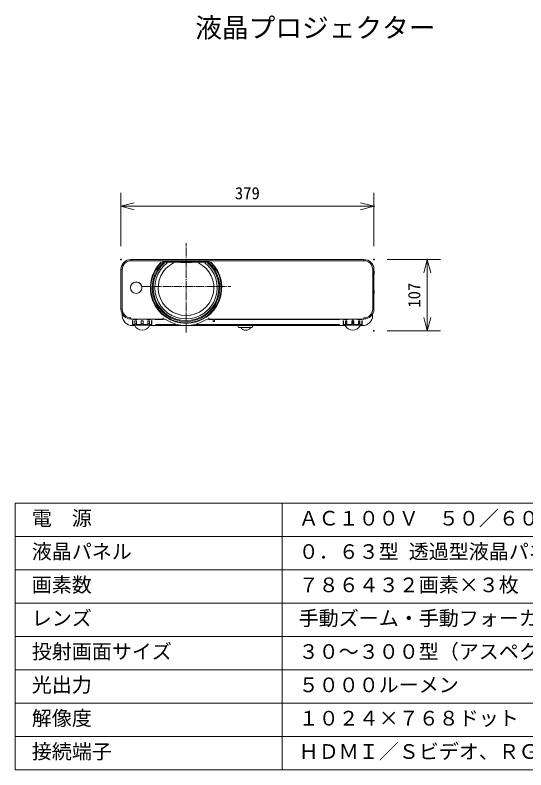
# Model space of a CAD drawing. Units: millimetres, scale not verified. Extents: x -63 to 62, y -56 to 57.
# Drawn here: x -62.5 to 14, y -56.5 to 56.8 of the extents above; entities that cross this region are included whole.
import ezdxf
from ezdxf.enums import TextEntityAlignment as Align

# ---------------------------------------------------------------- set-up
doc = ezdxf.new("R2010")
doc.units = ezdxf.units.MM
doc.header["$LTSCALE"] = 0.125
doc.header["$PDMODE"] = 32
doc.header["$PDSIZE"] = 0.0625
doc.linetypes.add('USER1', pattern=[13, 10, -1, 1, -1])
for name, color, linetype, lineweight in [('0-0_0', 7, 'Continuous', 9), ('0-1_WAKU', 1, 'Continuous', 18), ('0-3_GAIKEI', 7, 'Continuous', 9), ('0-6_SUNPO', 7, 'Continuous', 9)]:
    doc.layers.add(name, color=color, linetype=linetype, lineweight=lineweight)
doc.layers.add('0-2_MOJI1', color=7, linetype='Continuous')
doc.layers.add('0-5_DEFPOINTS', color=7, linetype='Continuous')
doc.styles.add('ＭＳ ゴシック', font='')
doc.styles.get('ＭＳ ゴシック').set_extended_font_data('MS Gothic')

# ---------------------------------------------------------------- blocks, each defined once
blk = doc.blocks.new('_OPEN30')
at = {"layer": '0-0_0'}
blk.add_line((0, 0), (-1, 0), dxfattribs=at)
blk.add_lwpolyline([(-1, 0.26795), (0, 0), (-1, -0.26795)], dxfattribs=at)
blk = doc.blocks.new('D6')
at = {"layer": '0-5_DEFPOINTS'}
for p in [(-12.6004, 27.8432), (-50.5004, 19.8432), (-12.6004, 19.8432)]:
    blk.add_point(p, dxfattribs=at)
at = {"layer": '0-6_SUNPO'}
for p, q in [((-50.5004, 21.8432), (-50.5004, 29.8432)), ((-12.6004, 21.8432), (-12.6004, 29.8432)), ((-48.5004, 27.8432), (-14.6004, 27.8432))]:
    blk.add_line(p, q, dxfattribs=at)
at = {"layer": '0-6_SUNPO', "xscale": 2, "yscale": 2, "rotation": 180}
blk.add_blockref('_OPEN30', (-50.5004, 27.8432), dxfattribs=at)
at = {"layer": '0-6_SUNPO', "xscale": 2, "yscale": 2}
blk.add_blockref('_OPEN30', (-12.6004, 27.8432), dxfattribs=at)
at = {"layer": '0-6_SUNPO', "style": 'ＭＳ ゴシック'}
blk.add_text('379', height=1.833, dxfattribs=at).set_placement((-33.4254, 28.3432), align=Align.BOTTOM_LEFT)
blk = doc.blocks.new('D5')
at = {"layer": '0-5_DEFPOINTS'}
for p in [(-12.6012, 19.8558), (-4.6012, 19.8558), (-12.6012, 9.1558)]:
    blk.add_point(p, dxfattribs=at)
at = {"layer": '0-6_SUNPO'}
for p, q in [((-10.6012, 19.8558), (-2.6012, 19.8558)), ((-4.6012, 11.1558), (-4.6012, 17.8558)), ((-10.6012, 9.1558), (-2.6012, 9.1558))]:
    blk.add_line(p, q, dxfattribs=at)
at = {"layer": '0-6_SUNPO', "xscale": 2, "yscale": 2}
for p, rotation in [((-4.6012, 19.8558), 90), ((-4.6012, 9.1558), 270)]:
    blk.add_blockref('_OPEN30', p, dxfattribs=dict(at, rotation=rotation))
at = {"layer": '0-6_SUNPO', "style": 'ＭＳ ゴシック'}
blk.add_text('107', height=1.833, rotation=90, dxfattribs=at).set_placement((-5.1012, 12.6308), align=Align.BOTTOM_LEFT)

msp = doc.modelspace()

# ---------------------------------------------------------------- linework, layer by layer
at = {"layer": '0-1_WAKU', "color": 4}
for p, q in [((-62.5343, -16.4655), (-62.5343, -56.4655)), ((-62.5343, -16.4655), (62.4657, -16.4655)), ((-22.5343, -16.4655), (-22.5343, -56.4655)), ((62.4657, -56.4655), (-62.5343, -56.4655))]:
    msp.add_line(p, q, dxfattribs=at)
at = {"layer": '0-1_WAKU'}
for p, q in [((-62.5343, -21.4655), (62.4657, -21.4655)), ((-62.5343, -26.4655), (62.4657, -26.4655)), ((-62.5343, -31.4655), (62.4657, -31.4655)), ((-62.5343, -36.4655), (62.4657, -36.4655)), ((-62.5343, -41.4655), (62.4657, -41.4655)), ((-62.5343, -46.4655), (62.4657, -46.4655)), ((-62.5343, -51.4655), (62.4657, -51.4655))]:
    msp.add_line(p, q, dxfattribs=at)
at = {"layer": '0-3_GAIKEI', "linetype": 'USER1'}
for p, q in [((-36.9196, 9.1814), (-36.9196, 22.5818)), ((-43.6168, 16.0816), (-30.2224, 16.0816))]:
    msp.add_line(p, q, dxfattribs=at)
at = {"layer": '0-3_GAIKEI', "color": 1, "lineweight": 18}
for p, q in [((-45.1789, 19.9302), (-45.1789, 20.1088)), ((-10.2558, 19.9302), (-45.1789, 19.9302)), ((-40.4615, 19.7733), (-40.4615, 19.7201)), ((-40.4615, 19.7733), (-33.3777, 19.7733)), ((-40.4615, 19.7201), (-33.3777, 19.7201)), ((-37.6999, 19.6659), (-37.7004, 19.6708)), ((-37.6777, 19.6731), (-37.6777, 19.6682)), ((-36.1614, 19.6682), (-37.6777, 19.6682)), ((-36.1612, 19.6731), (-36.1614, 19.6682)), ((-36.1388, 19.6708), (-36.1392, 19.6659)), ((-33.1955, 19.7344), (-33.2529, 19.675)), ((-10.2558, 19.9302), (-10.2558, 20.1088)), ((-46.4887, 18.6204), (-46.6673, 18.6204)), ((-46.4887, 18.6204), (-46.4887, 12.6665)), ((-8.9459, 18.6204), (-8.7673, 18.6204)), ((-8.9459, 12.6665), (-8.9459, 18.6204)), ((-8.7673, 18.3723), (-8.7376, 18.3723)), ((-8.7673, 18.1242), (-8.7376, 18.1242)), ((-8.7376, 18.3723), (-8.7376, 17.8762)), ((-8.7673, 17.8762), (-8.7376, 17.8762)), ((-46.6971, 14.9885), (-46.6971, 15.4351)), ((-46.6673, 15.4351), (-46.6971, 15.4351)), ((-46.6673, 15.1771), (-46.6971, 15.1771)), ((-46.6673, 14.9885), (-46.6971, 14.9885)), ((-8.7673, 15.4351), (-8.7376, 15.4351)), ((-8.7673, 15.1771), (-8.7376, 15.1771)), ((-8.7673, 14.9885), (-8.7376, 14.9885)), ((-8.7376, 15.4351), (-8.7376, 14.9885)), ((-46.4887, 12.6665), (-46.6673, 12.6665)), ((-8.9459, 12.6665), (-8.7673, 12.6665)), ((-45.1789, 11.3567), (-45.1789, 11.1781)), ((-40.331, 11.3566), (-40.331, 11.1328)), ((-33.5082, 11.1328), (-33.5082, 11.3567)), ((-10.2558, 11.3567), (-10.2558, 11.1781)), ((-44.9308, 10.894), (-44.9308, 10.4455)), ((-44.9308, 10.894), (-44.8731, 10.894)), ((-44.8731, 10.4455), (-44.9308, 10.4455)), ((-44.8776, 10.3346), (-44.542, 10.3346)), ((-44.8731, 10.4455), (-44.8731, 10.894)), ((-44.7992, 10.2363), (-42.1984, 10.2354)), ((-44.7823, 11.1284), (-44.2362, 11.1284)), ((-44.574, 10.894), (-44.574, 10.4455)), ((-44.574, 10.894), (-44.3632, 10.894)), ((-44.574, 10.4455), (-44.3632, 10.4455)), ((-44.4014, 10.3346), (-43.5913, 10.3346)), ((-44.3632, 10.4455), (-44.3632, 10.894)), ((-43.6409, 10.894), (-43.6409, 10.4455)), ((-43.6409, 10.894), (-43.3429, 10.894)), ((-43.6409, 10.4455), (-43.3429, 10.4455)), ((-43.3925, 10.3346), (-42.5824, 10.3346)), ((-43.3429, 10.4455), (-43.3429, 10.894)), ((-42.7477, 11.1284), (-42.2015, 11.1284)), ((-42.6206, 10.894), (-42.6206, 10.4455)), ((-42.6206, 10.894), (-42.4099, 10.894)), ((-42.6206, 10.4455), (-42.4099, 10.4455)), ((-42.4418, 10.3346), (-42.1063, 10.3346)), ((-42.4099, 10.4455), (-42.4099, 10.894)), ((-42.1107, 10.894), (-42.1107, 10.4455)), ((-42.1107, 10.894), (-42.0531, 10.894)), ((-42.1107, 10.4455), (-42.0531, 10.4455)), ((-42.0877, 10.3488), (-42.0768, 10.3488)), ((-42.0531, 10.894), (-42.0531, 10.4455)), ((-41.5279, 11.1328), (-41.5279, 11.1781)), ((-41.5279, 11.1328), (-40.331, 11.1328)), ((-41.4978, 10.3488), (-38.3766, 10.3488)), ((-39.8706, 11.1262), (-39.9124, 11.0587)), ((-35.4625, 10.3488), (-13.9368, 10.3488)), ((-33.9686, 11.1262), (-33.9267, 11.0587)), ((-33.5082, 11.1328), (-32.872, 11.1328)), ((-32.8759, 11.1781), (-32.8486, 10.8661)), ((-32.7046, 10.8208), (-32.7992, 10.8208)), ((-32.6551, 10.8661), (-32.6278, 11.1781)), ((-32.6318, 11.1328), (-13.9067, 11.1328)), ((-30.195, 11.1781), (-30.195, 11.1483)), ((-30.195, 11.1483), (-29.7484, 11.1483)), ((-30.0064, 11.1781), (-30.0064, 11.1483)), ((-29.7484, 11.1781), (-29.7484, 11.1483)), ((-13.9368, 10.3488), (-13.9368, 10.1857)), ((-13.9067, 11.1328), (-13.9067, 11.1781)), ((-13.3816, 10.894), (-13.3239, 10.894)), ((-13.3816, 10.894), (-13.3816, 10.4455)), ((-13.3239, 10.4455), (-13.3816, 10.4455)), ((-13.3579, 10.3488), (-13.3469, 10.3488)), ((-13.3466, 10.4455), (-13.3466, 10.894)), ((-13.3284, 10.3346), (-12.9928, 10.3346)), ((-13.3239, 10.4455), (-13.3239, 10.894)), ((-13.3218, 11.1328), (-12.6869, 11.1328)), ((-13.2363, 10.2354), (-10.6492, 10.2354)), ((-12.6869, 11.1284), (-13.2332, 11.1284)), ((-13.0248, 10.894), (-12.814, 10.894)), ((-13.0248, 10.894), (-13.0248, 10.4455)), ((-13.0248, 10.4455), (-12.814, 10.4455)), ((-13.0032, 10.894), (-13.0032, 10.4455)), ((-12.8677, 10.4455), (-12.8677, 10.894)), ((-12.8522, 10.3346), (-12.0421, 10.3346)), ((-12.814, 10.4455), (-12.814, 10.894)), ((-12.6869, 11.1532), (-12.6869, 11.1284)), ((-12.0917, 10.894), (-11.7937, 10.894)), ((-12.0917, 10.894), (-12.0917, 10.4455)), ((-12.0917, 10.4455), (-11.7937, 10.4455)), ((-12.0385, 10.894), (-12.0385, 10.4455)), ((-11.9427, 11.1058), (-11.9427, 11.0247)), ((-11.9427, 10.3156), (-11.9427, 10.2354)), ((-11.8469, 10.4455), (-11.8469, 10.894)), ((-11.8433, 10.3346), (-11.0332, 10.3346)), ((-11.7937, 10.4455), (-11.7937, 10.894)), ((-11.1985, 11.1532), (-11.1985, 11.1284)), ((-11.1985, 11.1328), (-10.5636, 11.1328)), ((-10.6523, 11.1284), (-11.1985, 11.1284)), ((-11.0714, 10.894), (-10.8607, 10.894)), ((-11.0714, 10.894), (-11.0714, 10.4455)), ((-11.0714, 10.4455), (-10.8607, 10.4455)), ((-11.0177, 10.894), (-11.0177, 10.4455)), ((-10.8926, 10.3346), (-10.557, 10.3346)), ((-10.8823, 10.4455), (-10.8823, 10.894)), ((-10.8607, 10.4455), (-10.8607, 10.894)), ((-10.5615, 10.894), (-10.5039, 10.894)), ((-10.5615, 10.894), (-10.5615, 10.4455)), ((-10.5615, 10.4455), (-10.5039, 10.4455)), ((-10.5388, 10.894), (-10.5388, 10.4455)), ((-10.5039, 10.894), (-10.5039, 10.4455)), ((-29.2225, 10.1857), (-29.0538, 9.8881)), ((-29.0538, 9.8881), (-27.0227, 9.8881)), ((-26.854, 10.1857), (-27.0227, 9.8881))]:
    msp.add_line(p, q, dxfattribs=at)
at = {"layer": '0-3_GAIKEI', "lineweight": 18}
for p, q in [((-10.2558, 20.1088), (-45.1789, 20.1088)), ((-46.6673, 18.6204), (-46.6673, 12.6665)), ((-8.7673, 12.6665), (-8.7673, 18.6204)), ((-46.4689, 11.8245), (-46.4689, 11.6742)), ((-8.9658, 11.6742), (-8.9658, 11.8245)), ((-45.1789, 11.1781), (-40.331, 11.1781)), ((-33.5082, 11.1781), (-10.2558, 11.1781)), ((-44.9804, 10.1857), (-44.5777, 10.1857)), ((-42.4061, 10.1857), (-13.0285, 10.1857)), ((-10.8569, 10.1857), (-10.4542, 10.1857))]:
    msp.add_line(p, q, dxfattribs=at)
at = {"layer": '0-3_GAIKEI', "color": 1, "lineweight": 18}
msp.add_lwpolyline([(-33.3777, 19.7733), (-33.3777, 19.7202), (-33.3777, 19.7201)], dxfattribs=at)
for radius in [0.8583, 0.8534]:
    msp.add_circle((-44.385, 15.8816), radius, dxfattribs=at)
at = {"layer": '0-3_GAIKEI', "lineweight": 18}
for centre, radius, start, end in [((-45.1789, 18.6204), 1.4885, 90, 180), ((-10.2558, 18.6204), 1.4885, 0, 90), ((-45.1789, 12.6665), 1.4885, 180, 270), ((-10.2558, 12.6665), 1.4885, 270, 0), ((-46.8658, 11.8245), 0.3969, 0, 26.52535), ((-44.9804, 11.6742), 1.4885, 180, 270), ((-10.4542, 11.6742), 1.4885, 270, 0), ((-8.5689, 11.8245), 0.3969, 153.47465, 180), ((-43.4919, 10.6982), 1.207, 202.66152, 337.33848), ((-40.331, 10.3842), 0.7938, 58.17832, 90), ((-36.9196, 15.8816), 5.676, 238.17832, 301.82168), ((-33.5082, 10.3842), 0.7938, 90, 121.82168), ((-11.9427, 10.6982), 1.207, 202.66152, 337.33848)]:
    msp.add_arc(centre, radius, start, end, dxfattribs=at)
at = {"layer": '0-3_GAIKEI', "color": 1, "lineweight": 18}
for centre, radius, start, end in [((-45.1789, 18.6204), 1.3098, 90, 180), ((-36.9196, 15.8816), 5.3585, 134.027, 45.97321), ((-36.9196, 15.8816), 5.2758, 134.02705, 45.97321), ((-36.9196, 15.8816), 5.064, 131.54285, 48.45715), ((-36.9196, 15.8816), 4.9335, 130.76008, 49.23992), ((-36.9196, 15.8816), 4.6785, 127.06883, 52.93117), ((-36.9196, 15.8816), 4.1686, 116.64105, 63.35895), ((-10.2558, 18.6204), 1.3098, 0, 90), ((-45.1789, 12.6665), 1.3098, 180, 270), ((-10.2558, 12.6665), 1.3098, 270, 0), ((-44.7819, 10.894), 0.1489, 143.26673, 180), ((-44.7819, 10.4455), 0.1489, 180, 216.79769), ((-44.9804, 10.2967), 0.0992, 11.00966, 36.86975), ((-42.0035, 10.2967), 0.0992, 143.13025, 168.99034), ((-42.2019, 10.4455), 0.1489, 323.20231, 0), ((-42.2019, 10.894), 0.1489, 0, 36.73327), ((-32.7992, 10.8704), 0.0496, 185.0008, 270.00007), ((-32.7046, 10.8704), 0.0496, 269.99993, 354.9992), ((-13.2327, 10.894), 0.1489, 143.26673, 180), ((-13.2327, 10.4455), 0.1489, 180, 216.79769), ((-13.4312, 10.2967), 0.0992, 11.00966, 36.86975), ((-10.4543, 10.2967), 0.0992, 143.13025, 168.99034), ((-10.6527, 10.4455), 0.1489, 323.20231, 0), ((-10.6527, 10.894), 0.1489, 0, 36.73327), ((-27.9654, 10.4083), 0.9172, 214.64964, 325.35036)]:
    msp.add_arc(centre, radius, start, end, dxfattribs=at)

# ---------------------------------------------------------------- block references
at = {"layer": '0-6_SUNPO'}
for name in ['D6', 'D5']:
    msp.add_blockref(name, (3.8331, 0.253), dxfattribs=at)

# ---------------------------------------------------------------- texts
at = {"layer": '0-2_MOJI1', "style": 'ＭＳ ゴシック'}
for s, height, p in [('液晶プロジェクター', 2.933, (-35.5343, 52.5345)), ('電\u3000源', 2.199, (-60.0343, -20.4655)), ('ＡＣ１００Ｖ\u3000５０／６０Ｈｚ\u3000', 2.199, (-20.0343, -20.4655)), ('液晶パネル', 2.199, (-60.0343, -25.4655)), ('０．６３型 透過型液晶パネル ３原色方式', 2.199, (-20.0343, -25.4655)), ('画素数', 2.199, (-60.0343, -30.4655)), ('７８６４３２画素×３枚', 2.199, (-20.0343, -30.4655)), ('レンズ', 2.199, (-60.0343, -35.4655)), ('手動ズーム・手動フォーカスレンズ', 2.199, (-20.0343, -35.4655)), ('投射画面サイズ', 2.199, (-60.0343, -40.4655)), ('３０～３００型（アスペクト比４：３）', 2.199, (-20.0343, -40.4655)), ('光出力', 2.199, (-60.0343, -45.4655)), ('５０００ルーメン', 2.199, (-20.0343, -45.4655)), ('解像度', 2.199, (-60.0343, -50.4655)), ('１０２４×７６８ドット', 2.199, (-20.0343, -50.4655)), ('接続端子', 2.199, (-60.0343, -55.4655)), ('ＨＤＭＩ／Ｓビデオ、ＲＧＢ、シリアル／ＬＡＮ', 2.199, (-20.0343, -55.4655))]:
    msp.add_text(s, height=height, dxfattribs=at).set_placement(p, align=Align.BOTTOM_LEFT)

doc.saveas('drawing.dxf')
